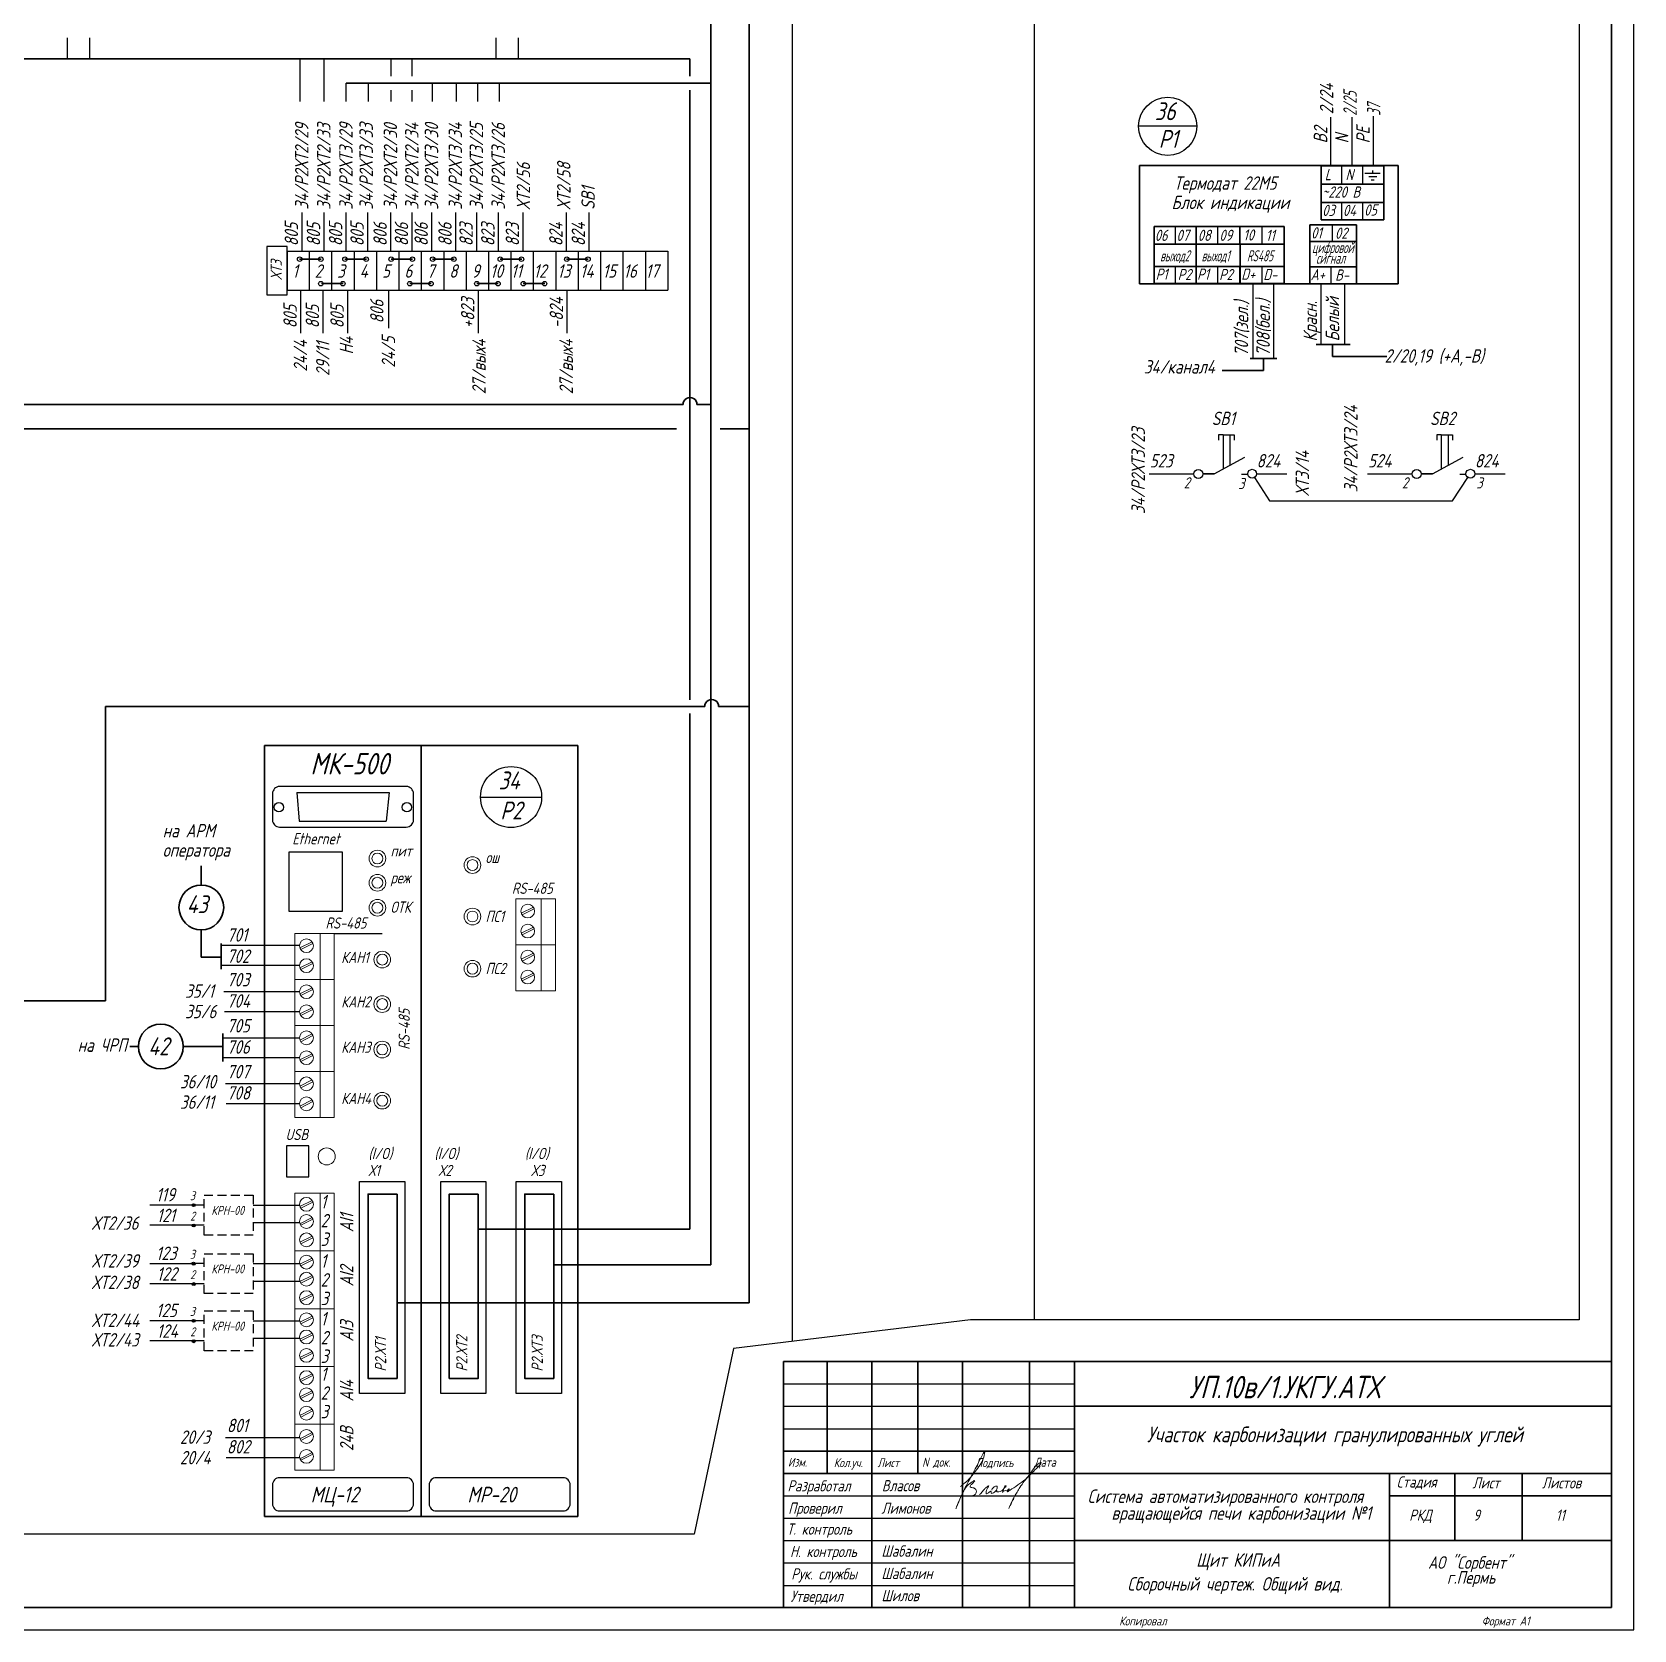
# Model space of a CAD drawing. Header units: millimetres. Extents: x 2301 to 3142, y 6 to 600.
# Drawn here: x 2784 to 3141.8, y 6 to 363 of the extents above; entities that cross this region are included whole.
import ezdxf

# ---------------------------------------------------------------- set-up
doc = ezdxf.new("R2010")
doc.units = ezdxf.units.MM
doc.linetypes.add('HIDDEN', pattern=[0.375, 0.25, -0.125])
doc.layers.add('MAIN', color=7, linetype='Continuous', lineweight=50)
doc.layers.add('Текст', color=7, linetype='Continuous', lineweight=50)
for name, color, linetype in [('TEXT', 250, 'Continuous'), ('АСУТП', 7, 'Continuous'), ('проводка', 184, 'Continuous')]:
    doc.layers.add(name, color=color, linetype=linetype)
doc.styles.add('GOST тип А', font='GOST_A.TTF', dxfattribs={"oblique": 15})
doc.styles.add('ROMANC', font='GOST_A.TTF', dxfattribs={"oblique": 15, "height": 3})
doc.styles.get("Standard").update_dxf_attribs({"font": 'GOST_A.TTF', "width": 0.8, "oblique": 15, "height": 3})

# ---------------------------------------------------------------- blocks, each defined once
blk = doc.blocks.new('Власов')
at = {"layer": 'проводка', "lineweight": 18}
for points in [[(-0.58, 2.47), (1.27, 4.07), (2.73, 5.82), (3.82, 7.33), (4.64, 9.02), (4.84, 10.28), (4.04, 8.93), (3.16, 7.2), (1.39, 3.86), (0.52, 2.26), (-1.55, -2.37), (-0.72, -0.35), (0.34, 1.8), (1.73, 3.31), (2.62, 3.78), (2.31, 3.3), (1.91, 2.96), (1.61, 2.44), (2.21, 2.21), (2.85, 1.83), (2.99, 1.4), (2.77, 0.75), (2.36, 0.49), (2.18, 0.43), (2.07, 0.4), (1.98, 0.4)], [(3.73, 0.66), (4.37, 1.39), (4.91, 2.01), (5.22, 2.29), (5.78, 2.66), (5.59, 2.28), (5.16, 1.05), (5.19, 0.9), (5.7, 1.1), (6.25, 1.38), (6.27, 1.2), (6.3, 1.02), (7.02, 1.21), (7.63, 2.13), (7.63, 2.52), (6.76, 2.22), (6.42, 1.7)]]:
    blk.add_spline(points, degree=3, dxfattribs=at)
for points, knots in [([(9.73, 1.6), (9.73, 1.6), (10.28, 1.61), (10.33, 1.73), (10.3, 1.95), (10.1, 1.88), (9.94, 1.44), (9.82, 1.2), (10.65, 1.75), (14.06, 4.01), (14.83, 4.98), (18.2, 8.2), (16.58, 7.61), (15.42, 5.89), (12.84, 2.54), (12.14, 1.35), (11.17, -0.37), (10.2, -2.51), (10.72, -1.41), (10.96, -1), (11.17, -0.6), (11.31, -0.38), (11.4, -0.29)], [5.202172, 5.202172, 5.202172, 5.202172, 5.207482, 5.981017, 6.074049, 6.477149, 7.534813, 8.416864, 10.873297, 16.080912, 19.105162, 21.731982, 23.469351, 25.755203, 29.311429, 34.513333, 38.416271, 38.862024, 39.053994, 43.961574, 49.897464, 51.239132, 51.239132, 51.239132, 51.239132]), ([(7.53, 1.66), (7.5, 1.54), (7.54, 1.28), (8.01, 1.24), (8.83, 1.57), (9.1, 2.08), (9.9, 2.69), (9.43, 2.64), (9.3, 2.52), (9.14, 2.21), (9.04, 1.25), (8.71, 1.13), (8.92, 1.39), (9.3, 1.54), (9.6, 1.6)], [0, 0, 0, 0, 0.614094, 1.118723, 1.807789, 3.045572, 4.744461, 5.191863, 5.576495, 6.389957, 8.441618, 9.345517, 10.182193, 10.758393, 10.758393, 10.758393, 10.758393])]:
    blk.add_open_spline(points, degree=3, knots=knots, dxfattribs=at)

msp = doc.modelspace()

# ---------------------------------------------------------------- hatches: boundary and pattern name
h = msp.add_hatch(color=7)
edge = h.paths.add_edge_path()
edge.add_arc((2820.07, 100.88), 0.327, 0, 360)
h = msp.add_hatch(color=7)
edge = h.paths.add_edge_path()
edge.add_arc((2820.12, 96.33), 0.327, 0, 360)
h = msp.add_hatch(color=7)
edge = h.paths.add_edge_path()
edge.add_arc((2820.07, 87.8), 0.327, 0, 360)
h = msp.add_hatch(color=7)
edge = h.paths.add_edge_path()
edge.add_arc((2820.12, 83.25), 0.327, 0, 360)
h = msp.add_hatch(color=7)
edge = h.paths.add_edge_path()
edge.add_arc((2820.07, 75.04), 0.327, 0, 360)
h = msp.add_hatch(color=7)
edge = h.paths.add_edge_path()
edge.add_arc((2820.12, 70.48), 0.327, 0, 360)

# ---------------------------------------------------------------- linework, layer by layer
at = {"color": 7}
for p, q in [((3141.84, 5.97), (3141.84, 599.97)), ((2843.86, 347.45), (2843.86, 357)), ((2849.27, 347.45), (2849.27, 357)), ((2864.25, 353.08), (2864.25, 357)), ((2868.93, 353.08), (2868.93, 357)), ((2854.13, 347.45), (2854.13, 351.51)), ((2859.18, 347.45), (2859.18, 351.51)), ((2873.44, 347.45), (2873.44, 351.51)), ((2878.84, 347.45), (2878.84, 351.51)), ((2883.55, 347.45), (2883.55, 351.51)), ((2888.42, 347.45), (2888.42, 351.51)), ((2864.25, 347.45), (2864.25, 349.99)), ((2868.93, 347.45), (2868.93, 349.99)), ((3074.16, 333.22), (3074.16, 343.92)), ((3078.91, 333.22), (3078.91, 343.92)), ((3083.66, 333.22), (3083.66, 344.17)), ((3085.97, 329.12), (3085.97, 333.07)), ((3083.48, 331.33), (3083.48, 332.04)), ((2844.31, 314.04), (2844.31, 322.61)), ((2849.26, 314.04), (2849.26, 322.61)), ((2854.19, 314.04), (2854.19, 322.61)), ((2859, 314.04), (2859, 322.61)), ((2864.15, 314.04), (2864.15, 322.61)), ((2868.91, 314.04), (2868.91, 322.61)), ((2873.31, 314.04), (2873.31, 322.61)), ((2878.64, 314.04), (2878.64, 322.61)), ((2883.35, 314.04), (2883.35, 322.61)), ((2888.21, 314.04), (2888.21, 322.61)), ((2893.68, 314.04), (2893.68, 322.61)), ((2903.41, 314.04), (2903.41, 322.61)), ((2908.42, 314.04), (2908.42, 322.61)), ((3085.97, 321.13), (3085.97, 324.85)), ((3053.84, 315.56), (3053.84, 319.51)), ((3063.69, 315.56), (3063.69, 319.51)), ((2836.44, 315.04), (2836.44, 304.29)), ((2840.95, 315.04), (2836.44, 315.04)), ((2840.95, 304.29), (2840.95, 315.04)), ((2836.44, 314.04), (2836.44, 305.29)), ((2836.44, 314.04), (2836.44, 305.29)), ((2836.44, 314.04), (2836.44, 305.29)), ((2836.44, 314.04), (2836.44, 305.29)), ((2836.44, 314.04), (2836.44, 305.29)), ((2836.44, 314.04), (2836.44, 305.29)), ((2836.44, 314.04), (2836.44, 305.29)), ((2836.44, 314.04), (2836.44, 305.29)), ((2840.9, 314.04), (2840.9, 305.29)), ((2840.9, 314.04), (2926.01, 314.04)), ((2840.95, 314.04), (2840.95, 305.29)), ((2840.95, 314.04), (2840.95, 305.29)), ((2845.91, 314.04), (2845.91, 305.29)), ((2850.91, 314.04), (2850.91, 305.29)), ((2855.92, 314.04), (2855.92, 305.29)), ((2860.93, 314.04), (2860.93, 305.29)), ((2865.93, 314.04), (2865.93, 305.29)), ((2870.94, 314.04), (2870.94, 305.29)), ((2875.95, 314.04), (2875.95, 305.29)), ((2880.95, 314.04), (2880.95, 305.29)), ((2885.96, 314.04), (2885.96, 305.29)), ((2890.97, 314.04), (2890.97, 305.29)), ((2895.97, 314.04), (2895.97, 305.29)), ((2900.98, 314.04), (2900.98, 305.29)), ((2905.99, 314.04), (2905.99, 305.29)), ((2910.99, 314.04), (2910.99, 305.29)), ((2916, 314.04), (2916, 305.29)), ((2921.01, 314.04), (2921.01, 305.29)), ((2926.01, 314.04), (2926.01, 305.29)), ((2926.01, 314.04), (2926.01, 305.29)), ((3053.82, 306.79), (3053.82, 310.62)), ((3063.69, 306.79), (3063.69, 310.62)), ((2836.44, 304.29), (2840.95, 304.29)), ((2840.9, 305.29), (2926.01, 305.29)), ((2844.04, 295.68), (2844.04, 305.29)), ((2849.02, 295.68), (2849.02, 305.29)), ((2854.52, 295.68), (2854.52, 305.29)), ((2863.68, 296.79), (2863.68, 305.29)), ((2883.7, 295.68), (2883.7, 305.29)), ((2903.52, 295.68), (2903.52, 305.29)), ((3056.71, 306.74), (3056.71, 290.03)), ((3061.32, 306.74), (3061.32, 290.03)), ((3071.91, 306.74), (3071.91, 293.12)), ((3077.16, 306.74), (3077.16, 293.12)), ((3045.53, 264.23), (3048.04, 264.23)), ((3045.53, 264.23), (3048.04, 264.23)), ((3054.18, 264.2), (3055.55, 264.2)), ((3054.18, 264.2), (3055.55, 264.2)), ((3094.29, 264.23), (3096.81, 264.23)), ((3094.29, 264.23), (3096.81, 264.23)), ((3102.94, 264.2), (3104.31, 264.2)), ((3102.94, 264.2), (3104.31, 264.2)), ((2843.15, 193.1), (2863.69, 193.1)), ((2843.15, 193.1), (2843.63, 186.69)), ((2863.75, 193.1), (2863.09, 186.69)), ((2863.69, 193.1), (2863.75, 193.1)), ((2843.63, 186.69), (2863.09, 186.69)), ((2841.43, 179.81), (2853.27, 179.81)), ((2841.43, 166.5), (2841.43, 179.81)), ((2853.27, 179.81), (2853.27, 166.5)), ((2853.27, 166.5), (2841.43, 166.5)), ((2851.47, 161.58), (2862.18, 161.58)), ((2843.79, 158.87), (2826.24, 158.87)), ((2826.24, 158.51), (2826.24, 158.51)), ((2843.79, 154.42), (2826.24, 154.42)), ((2843.76, 148.51), (2826.83, 148.51)), ((2843.76, 144.06), (2826.98, 144.06)), ((2843.76, 138.22), (2826.59, 138.22)), ((2843.76, 133.76), (2826.59, 133.76)), ((2843.76, 127.97), (2827.18, 127.97)), ((2843.76, 123.52), (2827.33, 123.52)), ((2840.82, 114.13), (2840.82, 107.21)), ((2845.83, 114.13), (2840.82, 114.13)), ((2845.83, 107.21), (2845.83, 114.13)), ((2840.82, 107.21), (2845.83, 107.21)), ((2820.07, 100.88), (2810.32, 100.88)), ((2822.36, 100.89), (2819.48, 100.89)), ((2833.42, 100.89), (2843.82, 100.89)), ((2833.42, 97), (2843.8, 97)), ((2820.09, 96.38), (2810.34, 96.38)), ((2822.41, 96.38), (2820.09, 96.38)), ((2820.07, 87.8), (2810.32, 87.8)), ((2822.36, 87.81), (2819.48, 87.81)), ((2833.42, 87.81), (2843.82, 87.81)), ((2820.09, 83.3), (2810.34, 83.3)), ((2822.41, 83.3), (2820.09, 83.3)), ((2833.42, 83.92), (2843.8, 83.92)), ((2993.65, 75.28, -248.96), (2940.72, 68.82)), ((3129.61, 75.28, -248.96), (2993.65, 75.28, -248.96)), ((2820.07, 75.04), (2810.32, 75.04)), ((2822.36, 75.04), (2819.48, 75.04)), ((2833.42, 75.04), (2843.82, 75.04)), ((2820.09, 70.53), (2810.34, 70.53)), ((2822.41, 70.53), (2820.09, 70.53)), ((2833.42, 71.15), (2843.8, 71.15)), ((2940.72, 68.82), (2931.87, 27.35)), ((2843.76, 48.91), (2827.18, 48.91)), ((2843.76, 44.45), (2827.33, 44.45)), ((2300.84, 5.97), (3141.84, 5.97))]:
    msp.add_line(p, q, dxfattribs=at)
at = {"color": 7, "lineweight": 30}
for p, q in [((3136.84, 594.97), (3136.84, 10.97)), ((2944.2, 452.21), (2944.2, 152.6)), ((2935.64, 445.5), (2935.64, 87.51)), ((2725.91, 357), (2930.94, 357)), ((2930.94, 357), (2930.94, 353.08)), ((2935.64, 351.51), (2854.13, 351.51)), ((2930.94, 349.99), (2930.94, 213.79)), ((3071.97, 329.01), (3071.97, 333.07)), ((3071.99, 333.07), (3085.97, 333.07)), ((3085.97, 329.01), (3085.97, 333.07)), ((3071.97, 329.01), (3085.97, 329.01)), ((3071.97, 321.03), (3071.97, 329.01)), ((3085.97, 321.03), (3085.97, 329.01)), ((3071.99, 324.85), (3085.97, 324.85)), ((3034.64, 319.51), (3063.71, 319.51)), ((3034.64, 315.56), (3034.64, 319.51)), ((3044.04, 315.56), (3044.04, 319.51)), ((3053.82, 315.56), (3053.82, 319.51)), ((3063.71, 315.56), (3063.71, 319.51)), ((3069.42, 316.17), (3069.42, 319.89)), ((3069.43, 319.89), (3079.83, 319.89)), ((3071.97, 321.03), (3085.97, 321.03)), ((3079.83, 316.17), (3079.83, 319.89)), ((3034.64, 315.56), (3063.71, 315.56)), ((3034.64, 306.79), (3034.64, 315.56)), ((3044.04, 306.79), (3044.04, 315.56)), ((3053.84, 306.79), (3053.84, 315.56)), ((3063.71, 306.79), (3063.71, 315.56)), ((3069.42, 306.69), (3069.42, 316.17)), ((3069.43, 316.17), (3079.83, 316.17)), ((3079.83, 306.69), (3079.83, 316.17)), ((2843.74, 312.21, 124.48), (2848.56, 312.21, 124.48)), ((2853.87, 312.21, 124.48), (2858.68, 312.21, 124.48)), ((2864.19, 312.21, 124.48), (2869, 312.21, 124.48)), ((2873.46, 312.21, 124.48), (2878.28, 312.21, 124.48)), ((2888.55, 312.21, 124.48), (2893.37, 312.21, 124.48)), ((2903.42, 312.21, 124.48), (2908.24, 312.21, 124.48)), ((3034.64, 310.62), (3063.71, 310.62)), ((3069.43, 310.53), (3079.83, 310.53)), ((2848.65, 306.75, 124.48), (2853.47, 306.75, 124.48)), ((2868.35, 306.75, 124.48), (2873.17, 306.75, 124.48)), ((2883.32, 306.75, 124.48), (2888.14, 306.75, 124.48)), ((2893.72, 306.75, 124.48), (2898.54, 306.75, 124.48)), ((3034.64, 306.79), (3063.71, 306.79)), ((3069.43, 306.69), (3079.83, 306.69)), ((3056.09, 290.03), (3062.09, 290.03)), ((3059.09, 290.03), (3059.09, 287.36)), ((3070.85, 293.12), (3078.48, 293.12)), ((3074.49, 293.12), (3074.49, 290.46)), ((3086.67, 290.46), (3074.49, 290.46)), ((3059.09, 287.36), (3049.88, 287.36)), ((2463.47, 279.72), (2929.43, 279.72)), ((2932.52, 279.72), (2935.64, 279.72)), ((2657.99, 274.31), (2927.94, 274.31)), ((2937.68, 274.31), (2944.2, 274.31)), ((2800.38, 146.56), (2800.38, 212.26)), ((2800.38, 212.26), (2934.28, 212.26)), ((2937.37, 212.26), (2944.2, 212.26)), ((2930.94, 210.7), (2930.94, 95.53)), ((2835.95, 203.58), (2870.95, 203.58)), ((2835.95, 31.33), (2835.95, 203.58)), ((2870.95, 31.33), (2870.95, 203.58)), ((2870.95, 203.58), (2870.95, 31.33)), ((2870.95, 203.58), (2870.95, 31.33)), ((2870.95, 31.33), (2870.95, 203.58)), ((2870.95, 203.58), (2905.95, 203.58)), ((2870.95, 31.33), (2870.95, 203.58)), ((2905.95, 31.33), (2905.95, 203.58)), ((2905.95, 203.58), (2905.95, 31.33)), ((2905.95, 203.58), (2905.95, 31.33)), ((2905.95, 31.33), (2905.95, 203.58)), ((2821.8, 172.42), (2821.8, 176.67)), ((2821.8, 156.27), (2821.8, 162.33)), ((2826.24, 159.31), (2826.24, 153.7)), ((2826.24, 158.51), (2826.24, 159.18)), ((2826.24, 158.51), (2826.24, 153.63)), ((2826.24, 156.27), (2821.8, 156.27)), ((2944.2, 152.6), (2944.2, 79.09)), ((2725.71, 146.56), (2800.38, 146.56)), ((2826.59, 136.32), (2817.75, 136.32)), ((2826.59, 138.56), (2826.59, 139.23)), ((2826.59, 138.56), (2826.59, 132.95)), ((2930.94, 95.53), (2883.68, 95.53)), ((2935.64, 87.51), (2900.55, 87.51)), ((2944.2, 79.09), (2865.55, 79.09)), ((2870.95, 31.33), (2835.95, 31.33)), ((2905.95, 31.33), (2870.95, 31.33)), ((3136.84, 10.97), (2320.84, 10.97))]:
    msp.add_line(p, q, dxfattribs=at)
at = {"color": 250}
for p, q in [((2791.82, 361.65), (2791.82, 357)), ((2796.79, 361.65), (2796.79, 357)), ((2887.61, 361.65), (2887.61, 357)), ((2892.58, 361.65), (2892.58, 357)), ((3057.09, 263.43), (3060.4, 258.22)), ((3101.34, 258.22), (3104.76, 263.43)), ((3060.4, 258.22), (3101.34, 258.22))]:
    msp.add_line(p, q, dxfattribs=at)
at = {"color": 7, "linetype": 'Continuous'}
for p, q in [((3044.09, 341.9), (3031.09, 341.9)), ((3085.16, 331.33), (3081.73, 331.33)), ((3084.42, 330.62), (3082.65, 330.62)), ((3083.82, 329.9), (3083.13, 329.9)), ((3048.04, 264.23), (3054.93, 268.01)), ((3048.04, 264.23), (3054.93, 268.01)), ((3096.81, 264.23), (3103.7, 268.01)), ((3096.81, 264.23), (3103.7, 268.01)), ((2884.19, 192.05), (2897.84, 192.05))]:
    msp.add_line(p, q, dxfattribs=at)
at = {"color": 7, "linetype": 'Continuous', "lineweight": 30}
for p, q in [((3031.41, 306.74), (3031.41, 333.15)), ((3031.41, 333.15), (3089.14, 333.15)), ((3089.14, 333.15), (3089.14, 306.74)), ((3089.14, 306.74), (3031.41, 306.74))]:
    msp.add_line(p, q, dxfattribs=at)
at = {"color": 7, "lineweight": -3}
for p, q in [((3076.61, 329.01), (3076.61, 333.07)), ((3081.24, 329.01), (3081.24, 333.07)), ((3076.61, 321.03), (3076.61, 324.85)), ((3081.24, 321.03), (3081.24, 324.85)), ((3039.42, 315.56), (3039.42, 319.51)), ((3048.92, 315.56), (3048.92, 319.51)), ((3058.79, 315.56), (3058.79, 319.51)), ((3074.49, 316.17), (3074.49, 319.89)), ((3039.42, 306.79), (3039.42, 310.62)), ((3048.92, 306.79), (3048.92, 310.62)), ((3058.79, 306.79), (3058.79, 310.62)), ((3074.2, 306.69), (3074.2, 310.53))]:
    msp.add_line(p, q, dxfattribs=at)
at = {"color": 7, "linetype": 'Continuous', "lineweight": -3}
for p, q in [((3033.57, 264.23), (3043.57, 264.23)), ((3082.33, 264.23), (3092.33, 264.23))]:
    msp.add_line(p, q, dxfattribs=at)
at = {"color": 7, "linetype": 'Continuous', "lineweight": 0}
for p, q in [((2897.75, 169.32), (2897.75, 159.03)), ((2893.27, 166.08), (2896, 167.44)), ((2893.46, 165.71), (2896.19, 167.07)), ((2848.32, 161.58), (2848.32, 151.29)), ((2893.27, 161.63), (2896, 162.99)), ((2893.46, 161.26), (2896.19, 162.61)), ((2843.84, 158.34), (2846.56, 159.7)), ((2844.02, 157.97), (2846.75, 159.33)), ((2897.75, 159.03), (2897.75, 148.74)), ((2843.84, 153.89), (2846.56, 155.25)), ((2844.02, 153.52), (2846.75, 154.87)), ((2893.27, 155.8), (2896, 157.15)), ((2893.46, 155.42), (2896.19, 156.78)), ((2848.32, 151.29), (2848.32, 141)), ((2893.27, 151.34), (2896, 152.7)), ((2893.46, 150.97), (2896.19, 152.33)), ((2843.84, 148.06), (2846.56, 149.41)), ((2844.02, 147.68), (2846.75, 149.04)), ((2843.84, 143.6), (2846.56, 144.96)), ((2844.02, 143.23), (2846.75, 144.59)), ((2848.32, 141), (2848.32, 130.72)), ((2843.84, 137.77), (2846.56, 139.13)), ((2844.02, 137.39), (2846.75, 138.75)), ((2843.84, 133.31), (2846.56, 134.67)), ((2844.02, 132.94), (2846.75, 134.3)), ((2843.84, 127.48), (2846.56, 128.84)), ((2848.32, 130.72), (2848.32, 120.43)), ((2844.02, 127.11), (2846.75, 128.46)), ((2843.84, 123.02), (2846.56, 124.38)), ((2844.02, 122.65), (2846.75, 124.01)), ((2843.84, 100.57), (2846.56, 101.93)), ((2844.02, 100.19), (2846.75, 101.55)), ((2848.32, 103.56), (2848.32, 90.65)), ((2843.84, 96.74), (2846.56, 98.1)), ((2844.02, 96.37), (2846.75, 97.73)), ((2843.84, 92.63), (2846.56, 93.98)), ((2844.02, 92.25), (2846.75, 93.61)), ((2848.32, 90.65), (2848.32, 77.75)), ((2843.84, 87.66), (2846.56, 89.02)), ((2844.02, 87.29), (2846.75, 88.65)), ((2843.84, 83.83), (2846.56, 85.19)), ((2844.02, 83.46), (2846.75, 84.82)), ((2843.84, 79.72), (2846.56, 81.08)), ((2844.02, 79.35), (2846.75, 80.7)), ((2843.84, 74.76), (2846.56, 76.11)), ((2844.02, 74.38), (2846.75, 75.74)), ((2848.32, 77.75), (2848.32, 64.84)), ((2843.84, 70.93), (2846.56, 72.29)), ((2844.02, 70.56), (2846.75, 71.91)), ((2843.84, 66.81), (2846.56, 68.17)), ((2844.02, 66.44), (2846.75, 67.8)), ((2848.32, 64.84), (2848.32, 51.94)), ((2843.84, 61.85), (2846.56, 63.21)), ((2844.02, 61.48), (2846.75, 62.83)), ((2843.84, 58.02), (2846.56, 59.38)), ((2844.02, 57.65), (2846.75, 59.01)), ((2843.84, 53.91), (2846.56, 55.27)), ((2844.02, 53.53), (2846.75, 54.89)), ((2848.32, 51.94), (2848.32, 41.65)), ((2843.84, 48.7), (2846.56, 50.06)), ((2844.02, 48.33), (2846.75, 49.68)), ((2843.84, 44.24), (2846.56, 45.6)), ((2844.02, 43.87), (2846.75, 45.23))]:
    msp.add_line(p, q, dxfattribs=at)
at = {"color": 250, "lineweight": 30}
msp.add_line((2807.75, 136.32), (2805.8, 136.32), dxfattribs=at)
at = {"color": 0, "linetype": 'ByBlock', "lineweight": 30}
for p, q in [((2951.84, 65.94), (2951.84, 10.99)), ((3087.22, 10.99), (3087.22, 40.94)), ((3101.84, 25.94), (3101.84, 40.94)), ((3116.84, 25.94), (3116.84, 40.94)), ((3087.22, 35.94), (3136.84, 35.94))]:
    msp.add_line(p, q, dxfattribs=at)
at = {"color": 0, "linetype": 'Continuous', "lineweight": 30}
for p, q in [((2951.84, 65.94), (3136.84, 65.94)), ((2961.59, 65.94), (2961.59, 40.94)), ((2971.59, 65.94), (2971.59, 10.94)), ((2981.84, 65.94), (2981.84, 40.94)), ((2991.84, 65.94), (2991.84, 10.94)), ((3006.84, 65.94), (3006.84, 10.94)), ((3016.84, 65.94), (3016.84, 10.94)), ((3016.84, 55.94), (3136.84, 55.94)), ((2951.84, 45.94), (3016.84, 45.94)), ((2951.84, 40.94), (3136.84, 40.94)), ((3016.84, 25.94), (3136.84, 25.94))]:
    msp.add_line(p, q, dxfattribs=at)
at = {"color": 0, "linetype": 'Continuous'}
for p, q in [((2951.84, 60.94), (3016.84, 60.94)), ((2951.84, 55.94), (3016.84, 55.94)), ((2951.84, 50.94), (3016.84, 50.94)), ((2951.84, 35.94), (3016.84, 35.94)), ((2951.84, 30.94), (3016.84, 30.94)), ((2951.84, 30.94), (3016.84, 30.94)), ((2951.84, 25.94), (3016.84, 25.94)), ((2951.84, 20.94), (3016.84, 20.94)), ((2951.84, 15.94), (3016.84, 15.94))]:
    msp.add_line(p, q, dxfattribs=at)
at = {"color": 7}
for points in [[(2839.3, 185.34), (2867.6, 185.34, 0.414214), (2869.2, 186.94), (2869.2, 192.81, 0.414214), (2867.6, 194.41), (2839.3, 194.41, 0.414214), (2837.7, 192.81), (2837.7, 186.94, 0.414214)], [(2839.3, 32.57), (2867.6, 32.57, 0.414214), (2869.2, 34.17), (2869.2, 38.39, 0.414214), (2867.6, 39.99), (2839.3, 39.99, 0.414214), (2837.7, 38.39), (2837.7, 34.17, 0.414214)], [(2874.3, 32.57), (2902.6, 32.57, 0.414214), (2904.2, 34.17), (2904.2, 38.39, 0.414214), (2902.6, 39.99), (2874.3, 39.99, 0.414214), (2872.7, 38.39), (2872.7, 34.17, 0.414214)]]:
    msp.add_lwpolyline(points, format="xyb", close=True, dxfattribs=at)
at = {"color": 7, "linetype": 'Continuous', "lineweight": 0}
for points in [[(2892.09, 169.32), (2900.91, 169.32), (2900.91, 159.03), (2892.09, 159.03)], [(2842.66, 161.58), (2851.47, 161.58), (2851.47, 151.29), (2842.66, 151.29)], [(2892.09, 159.03), (2900.91, 159.03), (2900.91, 148.74), (2892.09, 148.74)], [(2842.66, 151.29), (2851.47, 151.29), (2851.47, 141), (2842.66, 141)], [(2842.66, 141), (2851.47, 141), (2851.47, 130.72), (2842.66, 130.72)], [(2842.66, 130.72), (2851.47, 130.72), (2851.47, 120.43), (2842.66, 120.43)], [(2842.66, 103.56), (2851.47, 103.56), (2851.47, 90.65), (2842.66, 90.65)], [(2842.66, 90.65), (2851.47, 90.65), (2851.47, 77.75), (2842.66, 77.75)], [(2842.66, 77.75), (2851.47, 77.75), (2851.47, 64.84), (2842.66, 64.84)], [(2842.66, 64.84), (2851.47, 64.84), (2851.47, 51.94), (2842.66, 51.94)], [(2842.66, 51.94), (2851.47, 51.94), (2851.47, 41.65), (2842.66, 41.65)]]:
    msp.add_lwpolyline(points, close=True, dxfattribs=at)
at = {"color": 7}
for points in [[(2857.17, 106.15), (2867.24, 106.15), (2867.24, 58.77), (2857.17, 58.77)], [(2875.31, 106.15), (2885.38, 106.15), (2885.38, 58.77), (2875.31, 58.77)], [(2892.17, 106.15), (2902.24, 106.15), (2902.24, 58.77), (2892.17, 58.77)]]:
    msp.add_lwpolyline(points, close=True, dxfattribs=at)
at = {"color": 7, "linetype": 'HIDDEN', "ltscale": 8}
for points in [[(2822.41, 103.11), (2833.42, 103.11), (2833.42, 94.19), (2822.41, 94.19)], [(2822.41, 90.03), (2833.42, 90.03), (2833.42, 81.11), (2822.41, 81.11)], [(2822.41, 77.27), (2833.42, 77.27), (2833.42, 68.34), (2822.41, 68.34)]]:
    msp.add_lwpolyline(points, close=True, dxfattribs=at)
at = {"color": 7, "lineweight": 30}
for points in [[(2865.55, 103.35), (2859.07, 103.35), (2859.07, 62.17), (2865.55, 62.17)], [(2883.68, 103.35), (2877.2, 103.35), (2877.2, 62.17), (2883.68, 62.17)], [(2900.55, 103.35), (2894.07, 103.35), (2894.07, 62.17), (2900.55, 62.17)]]:
    msp.add_lwpolyline(points, close=True, dxfattribs=at)
at = {"color": 7, "linetype": 'Continuous'}
for centre, radius in [((3037.68, 341.9), 6.5), ((3044.53, 264.23), 1), ((3044.53, 264.23), 1), ((3056.55, 264.27), 1), ((3056.55, 264.27), 1), ((3093.29, 264.23), 1), ((3093.29, 264.23), 1), ((3105.31, 264.27), 1), ((3105.31, 264.27), 1), ((2891.01, 192.05), 6.82)]:
    msp.add_circle(centre, radius, dxfattribs=at)
at = {"color": 7}
for centre, radius in [((2843.77, 312.21, 124.48), 0.497), ((2848.51, 312.21, 124.48), 0.497), ((2853.89, 312.21, 124.48), 0.497), ((2858.64, 312.21, 124.48), 0.497), ((2864.22, 312.21, 124.48), 0.497), ((2868.96, 312.21, 124.48), 0.497), ((2873.49, 312.21, 124.48), 0.497), ((2878.23, 312.21, 124.48), 0.497), ((2888.58, 312.21, 124.48), 0.497), ((2893.32, 312.21, 124.48), 0.497), ((2903.45, 312.21, 124.48), 0.497), ((2908.19, 312.21, 124.48), 0.497), ((2848.51, 306.75, 124.48), 0.497), ((2853.42, 306.75, 124.48), 0.497), ((2868.38, 306.75, 124.48), 0.497), ((2873.12, 306.75, 124.48), 0.497), ((2883.35, 306.75, 124.48), 0.497), ((2888.09, 306.75, 124.48), 0.497), ((2893.75, 306.75, 124.48), 0.497), ((2898.49, 306.75, 124.48), 0.497), ((2839.15, 189.77), 1.05), ((2867.72, 189.77), 1.05), ((2820.07, 100.88), 0.327), ((2820.12, 96.33), 0.327), ((2820.07, 87.8), 0.327), ((2820.12, 83.25), 0.327), ((2820.07, 75.04), 0.327), ((2820.12, 70.48), 0.327)]:
    msp.add_circle(centre, radius, dxfattribs=at)
at = {"color": 7, "linetype": 'Continuous', "lineweight": 0}
for centre, radius in [((2861.15, 178.32), 1.86), ((2861.15, 178.32), 1.22), ((2882.38, 176.86), 1.86), ((2882.38, 176.86), 1.22), ((2861.15, 172.9), 1.86), ((2861.15, 172.9), 1.22), ((2861.15, 167.33), 1.86), ((2861.15, 167.33), 1.22), ((2882.38, 165.36), 1.86), ((2882.38, 165.36), 1.22), ((2894.73, 166.58), 1.54), ((2894.73, 162.12), 1.54), ((2845.29, 158.84), 1.54), ((2862.22, 155.74), 1.86), ((2894.73, 156.29), 1.54), ((2845.29, 154.38), 1.54), ((2862.22, 155.74), 1.22), ((2882.38, 153.71), 1.86), ((2882.38, 153.71), 1.22), ((2894.73, 151.83), 1.54), ((2845.29, 148.55), 1.54), ((2862.22, 145.79), 1.86), ((2862.22, 145.79), 1.22), ((2845.29, 144.09), 1.54), ((2845.29, 138.26), 1.54), ((2862.22, 135.65), 1.86), ((2862.22, 135.65), 1.22), ((2845.29, 133.81), 1.54), ((2845.29, 127.97), 1.54), ((2862.22, 124.22), 1.86), ((2862.22, 124.22), 1.22), ((2845.29, 123.52), 1.54), ((2849.81, 111.77), 1.9), ((2845.29, 101.06), 1.54), ((2845.29, 97.23), 1.54), ((2845.29, 93.12), 1.54), ((2845.29, 88.15), 1.54), ((2845.29, 84.33), 1.54), ((2845.29, 80.21), 1.54), ((2845.29, 75.25), 1.54), ((2845.29, 71.42), 1.54), ((2845.29, 67.31), 1.54), ((2845.29, 62.34), 1.54), ((2845.29, 58.52), 1.54), ((2845.29, 54.4), 1.54), ((2845.29, 49.19), 1.54), ((2845.29, 44.74), 1.54)]:
    msp.add_circle(centre, radius, dxfattribs=at)
at = {"color": 7, "lineweight": 30}
for centre in [(2821.8, 167.38), (2812.75, 136.32)]:
    msp.add_circle(centre, 5, dxfattribs=at)
for centre in [(2930.98, 279.78), (2935.82, 212.32)]:
    msp.add_arc(centre, 1.54, 357.9324, 182.0676, dxfattribs=at)
at = {"layer": 'MAIN', "color": 7, "linetype": 'Continuous', "lineweight": -3}
for p, q in [((3050.05, 273.01), (3049.05, 273.01)), ((3049.05, 273.01), (3049.05, 272.26)), ((3050.05, 273.01), (3049.05, 273.01)), ((3049.05, 273.01), (3049.05, 272.26)), ((3049.05, 272.26), (3049.05, 271.76)), ((3049.05, 272.26), (3049.05, 271.76)), ((3050.05, 273.01), (3050.05, 265.33)), ((3050.05, 273.01), (3052.55, 273.01)), ((3050.05, 273.01), (3050.05, 265.33)), ((3050.05, 273.01), (3052.55, 273.01)), ((3051.55, 273.01), (3051.55, 266.22)), ((3051.55, 273.01), (3051.55, 266.22)), ((3052.55, 273.01), (3052.55, 272.26)), ((3052.55, 273.01), (3052.55, 271.76)), ((3052.55, 273.01), (3052.55, 272.26)), ((3052.55, 273.01), (3052.55, 271.76)), ((3098.81, 273.01), (3097.81, 273.01)), ((3097.81, 273.01), (3097.81, 272.26)), ((3098.81, 273.01), (3097.81, 273.01)), ((3097.81, 273.01), (3097.81, 272.26)), ((3097.81, 272.26), (3097.81, 271.76)), ((3097.81, 272.26), (3097.81, 271.76)), ((3098.81, 273.01), (3098.81, 265.33)), ((3098.81, 273.01), (3101.31, 273.01)), ((3098.81, 273.01), (3098.81, 265.33)), ((3098.81, 273.01), (3101.31, 273.01)), ((3100.31, 273.01), (3100.31, 266.22)), ((3100.31, 273.01), (3100.31, 266.22)), ((3101.31, 273.01), (3101.31, 272.26)), ((3101.31, 273.01), (3101.31, 271.76)), ((3101.31, 273.01), (3101.31, 272.26)), ((3101.31, 273.01), (3101.31, 271.76)), ((3051.55, 266.22), (3051.55, 266.15)), ((3100.31, 266.22), (3100.31, 266.15)), ((3048.04, 264.23), (3045.53, 264.23)), ((3048.04, 264.23), (3045.53, 264.23)), ((3057.55, 264.23), (3057.55, 264.23)), ((3057.55, 264.23), (3064.33, 264.23)), ((3096.81, 264.23), (3094.29, 264.23)), ((3096.81, 264.23), (3094.29, 264.23)), ((3106.31, 264.23), (3106.31, 264.23)), ((3106.31, 264.23), (3113.09, 264.23))]:
    msp.add_line(p, q, dxfattribs=at)
at = {"layer": 'АСУТП', "color": 7}
for p, q in [((2953.84, 70.42, -248.96), (2953.84, 573.7, -248.96)), ((3007.94, 75.28, -248.96), (3007.94, 573.7, -248.96)), ((3129.61, 573.7, -248.96), (3129.61, 75.28, -248.96)), ((2931.87, 27.35, -248.96), (2328.69, 27.35, -248.96))]:
    msp.add_line(p, q, dxfattribs=at)

# ---------------------------------------------------------------- block references
at = {"color": 0, "lineweight": 15}
msp.add_blockref('Власов', (2991.95, 35.54, -10), dxfattribs=at)

# ---------------------------------------------------------------- texts
at = {"color": 7, "oblique": 15}
for s, height, p in [('2/24', 3, (3074.67, 344.61)), ('34/Р2ХТ2/29', 3, (2845.73, 323.27, -124.48)), ('34/Р2ХТ2/33', 3, (2850.67, 323.27, -124.48)), ('34/Р2ХТ3/29', 3, (2855.61, 323.27, -124.48)), ('34/Р2ХТ3/33', 3, (2860.14, 323.27, -124.48)), ('34/Р2ХТ2/30', 3, (2865.56, 323.27, -124.48)), ('34/Р2ХТ2/34', 3, (2870.33, 323.27, -124.48)), ('34/Р2ХТ3/30', 3, (2874.73, 323.27, -124.48)), ('34/Р2ХТ3/34', 3, (2880.05, 323.27, -124.48)), ('34/Р2ХТ3/25', 3, (2884.76, 323.27, -124.48)), ('34/Р2ХТ3/26', 3, (2889.63, 323.27, -124.48)), ('ХТ2/56', 3, (2895.26, 323.27, -124.48)), ('ХТ2/58', 3, (2904.28, 323.27, -124.48)), ('SB1', 3, (2909.71, 323.27, -124.48)), ('805', 3, (2843.42, 315.12, -124.48)), ('805', 3, (2848.36, 315.12, -124.48)), ('805', 3, (2853.3, 315.12, -124.48)), ('805', 3, (2858.1, 315.12, -124.48)), ('806', 3, (2863.25, 315.12, -124.48)), ('806', 3, (2868.02, 315.12, -124.48)), ('806', 3, (2872.42, 315.12, -124.48)), ('806', 3, (2877.74, 315.12, -124.48)), ('823', 3, (2882.45, 315.12, -124.48)), ('823', 3, (2887.31, 315.12, -124.48)), ('823', 3, (2892.79, 315.12, -124.48)), ('824', 3, (2902.51, 315.12, -124.48)), ('824', 3, (2907.53, 315.12, -124.48)), ('ХТ3', 2.5, (2839.8, 307.61)), ('805', 3, (2843.14, 296.77, -124.48)), ('805', 3, (2848.12, 296.77, -124.48)), ('805', 3, (2853.63, 296.77, -124.48)), ('806', 3, (2862.52, 297.88, -124.48)), ('+823', 3, (2882.8, 296.77, -124.48)), ('-824', 3, (2902.63, 296.77, -124.48)), ('24/4', 3, (2845.45, 287.09, -124.48)), ('29/11', 3, (2850.44, 286.13, -124.48)), ('Н4', 3, (2855.72, 290.93, -124.48)), ('24/5', 3, (2865.1, 287.98, -124.48)), ('27/вых4', 3, (2885.34, 282.06, -124.48)), ('27/вых4', 3, (2904.81, 282.06, -124.48)), ('34/Р2ХТ3/24', 3, (3080.09, 260.12, -124.48)), ('34/Р2ХТ3/23', 3, (3032.59, 255.28, -124.48))]:
    msp.add_text(s, height=height, rotation=90, dxfattribs=at).set_placement(p)
at = {"color": 7, "linetype": 'Continuous', "oblique": 15}
for s, height, p in [('36', 4, (3034.81, 343.27)), ('Р1', 4, (3035.67, 337.08)), ('2/20,19 (+А,-В)', 3, (3086.14, 289.1)), ('34/канал4', 3, (3032.36, 286.67)), ('SB1', 3, (3047.52, 275.14)), ('SB2', 3, (3096.28, 275.14)), ('523', 3, (3033.66, 265.68)), ('824', 3, (3057.54, 265.68)), ('524', 3, (3082.42, 265.68)), ('824', 3, (3106.3, 265.68)), ('2', 2.5, (3041.26, 260.99)), ('3', 2.5, (3053.44, 260.85)), ('2 ', 2.5, (3090.02, 260.99)), ('3', 2.5, (3106.63, 260.99)), ('34', 4, (2888.22, 193.76)), ('Р2', 4, (2888.6, 187.05)), ('3', 2, (2819.27, 101.98)), ('КРН-00', 2, (2824.05, 98.7)), ('1', 3, (2848.47, 100.14)), ('2', 2, (2819.32, 97.43)), ('2', 3, (2848.47, 95.93)), ('3', 3, (2848.47, 91.77)), ('3', 2, (2819.27, 88.9)), ('1', 3, (2848.47, 86.9)), ('2', 2, (2819.32, 84.35)), ('КРН-00', 2, (2824.05, 85.62)), ('2', 3, (2848.47, 82.69)), ('3', 3, (2848.47, 78.53)), ('3', 2, (2819.27, 76.13)), ('1', 3, (2848.47, 74)), ('2', 2, (2819.32, 71.58)), ('КРН-00', 2, (2824.05, 72.85)), ('2', 3, (2848.47, 69.79)), ('3', 3, (2848.47, 65.63)), ('1', 3, (2848.47, 61.62)), ('2', 3, (2848.47, 57.41)), ('3', 3, (2848.47, 53.25))]:
    msp.add_text(s, height=height, dxfattribs=at).set_placement(p)
at = {"color": 7, "oblique": 15, "width": 0.8}
for s, p in [('2/25', (3079.92, 344.26)), ('37', (3085.2, 344.26))]:
    msp.add_text(s, height=3, rotation=90, dxfattribs=at).set_placement(p)
at = {"color": 7, "linetype": 'Continuous', "oblique": 15}
for s, p in [('B2', (3073.32, 338.09)), ('N', (3078.07, 338.09)), ('PE', (3082.82, 338.09)), ('ХТ3/14', (3069.27, 259.31))]:
    msp.add_text(s, height=3, rotation=90, dxfattribs=at).set_placement(p)
for s, height, style, p in [('Термодат 22M5', 3, 'GOST тип А', (3039.07, 327.72)), ('L', 2.5, 'ROMANC', (3072.77, 329.86)), ('N', 2.5, 'ROMANC', (3077.4, 329.86)), ('Блок индикации', 3, 'GOST тип А', (3038.54, 323.4)), ('~220 B', 2.5, 'ROMANC', (3072.19, 325.97)), ('03', 2.5, 'ROMANC', (3072.21, 321.87)), ('04', 2.5, 'ROMANC', (3076.84, 321.87)), ('05', 2.5, 'ROMANC', (3081.58, 321.96)), ('06', 2.5, 'ROMANC', (3034.81, 316.3)), ('07', 2.5, 'ROMANC', (3039.64, 316.3)), ('08', 2.5, 'ROMANC', (3044.4, 316.3)), ('09', 2.5, 'ROMANC', (3049.23, 316.3)), ('10', 2.5, 'ROMANC', (3054.56, 316.38)), ('11', 2.5, 'ROMANC', (3059.6, 316.3)), ('01', 2.5, 'ROMANC', (3069.73, 316.85)), ('02', 2.5, 'ROMANC', (3075.06, 316.77)), ('Р1', 2.5, 'ROMANC', (3034.99, 307.61)), ('Р2', 2.5, 'ROMANC', (3039.91, 307.53)), ('Р1', 2.5, 'ROMANC', (3044.25, 307.61)), ('Р2', 2.5, 'ROMANC', (3049.17, 307.53)), ('D+', 2.5, 'ROMANC', (3054.12, 307.61)), ('D-', 2.5, 'ROMANC', (3059.04, 307.53)), ('А+', 2.5, 'ROMANC', (3069.6, 307.52)), ('В-', 2.5, 'ROMANC', (3075.09, 307.43)), ('43', 4, 'ROMANC', (2818.53, 166.1)), ('42', 4, 'ROMANC', (2809.94, 134.37))]:
    msp.add_text(s, height=height, dxfattribs=dict(at, style=style)).set_placement(p)
at = {"color": 7, "linetype": 'Continuous', "style": 'ROMANC', "oblique": 15, "width": 0.75}
for s, p in [('цифровой', (3069.93, 313.58)), ('выход2', (3036, 311.73)), ('выход1', (3045.25, 311.73)), ('RS485', (3055.39, 311.73)), ('сигнал', (3070.84, 311.2))]:
    msp.add_text(s, height=2.5, dxfattribs=at).set_placement(p)
at = {"color": 7, "oblique": 15}
for s, height, p in [('1', 3, (2842.14, 308.07)), ('2', 3, (2847.14, 308.07)), ('3', 3, (2852.15, 308.07)), ('4', 3, (2857.16, 308.07)), ('5', 3, (2862.16, 308.07)), ('6', 3, (2867.17, 308.07)), ('7', 3, (2872.18, 308.07)), ('8', 3, (2877.18, 308.07)), ('9', 3, (2882.19, 308.07)), ('10', 3, (2886.31, 308.07)), ('11', 3, (2890.97, 308.07)), ('12', 3, (2896.03, 308.07)), ('13', 3, (2901.35, 308.07)), ('14', 3, (2906.4, 308.07)), ('15', 3, (2911.46, 308.07)), ('16', 3, (2916.11, 308.07)), ('17', 3, (2921.04, 308.07)), ('Кол.уч.', 2, (2963.09, 42.34)), ('Лист', 2, (2972.85, 42.34)), ('Подпись', 2, (2994.84, 42.34))]:
    msp.add_text(s, height=height, dxfattribs=at).set_placement(p)
at = {"color": 7, "linetype": 'Continuous', "oblique": 15}
for s, style, p in [('707(зел.)', 'ROMANC', (3055.67, 290.51)), ('708(бел.)', 'ROMANC', (3060.51, 290.55)), ('Красн.', 'GOST тип А', (3071.03, 293.81)), ('Белый', 'GOST тип А', (3075.99, 293.85))]:
    msp.add_text(s, height=3, rotation=90, dxfattribs=dict(at, style=style)).set_placement(p)
at = {"color": 7, "linetype": 'Continuous', "lineweight": 0, "style": 'GOST тип А', "oblique": 15}
for s, height, p in [('МК-500', 4.8, (2846.15, 197.1)), ('на АРМ', 3, (2813.18, 183.04)), ('Ethernet', 2.5, (2842.13, 181.5)), ('оператора', 3, (2813.18, 178.72)), ('пит', 2.5, (2864.07, 178.77)), ('ош', 2.5, (2885.3, 177.31)), ('реж', 2.5, (2864.07, 172.77)), ('RS-485', 2.5, (2891.18, 170.42)), ('ОТК', 2.5, (2864.07, 166.21)), ('RS-485', 2.5, (2849.55, 162.66)), ('ПС1', 2.5, (2885.3, 164.15)), ('701', 3, (2827.51, 159.75)), ('702', 3, (2827.51, 155)), ('КАН1', 2.5, (2853.06, 154.99)), ('ПС2', 2.5, (2885.3, 152.5)), ('703', 3, (2827.51, 149.75)), ('35/1', 3, (2818.19, 147.2)), ('704', 3, (2827.51, 145.01)), ('КАН2', 2.5, (2853.06, 145.04)), ('35/6', 3, (2818.19, 142.63)), ('705', 3, (2827.51, 139.46)), ('на ЧРП', 3, (2794.18, 135.13)), ('706', 3, (2827.51, 134.71)), ('КАН3', 2.5, (2853.06, 134.9)), ('36/10', 3, (2817.02, 126.96)), ('707', 3, (2827.51, 129.21)), ('36/11', 3, (2817.02, 122.39)), ('708', 3, (2827.51, 124.46)), ('КАН4', 2.5, (2853.06, 123.47)), ('USB', 2.5, (2840.61, 115.41)), ('(I/O)', 2.5, (2859.13, 111.17)), ('(I/O)', 2.5, (2873.89, 111.17)), ('(I/O)', 2.5, (2894.09, 111.17)), ('Х1', 2.5, (2859.13, 107.38)), ('Х2', 2.5, (2874.78, 107.38)), ('Х3', 2.5, (2895.47, 107.38)), ('119', 3, (2811.69, 101.71)), ('ХТ2/36', 3, (2797.32, 95.37)), ('121', 3, (2811.85, 97.09)), ('ХТ2/39', 3, (2797.32, 86.93)), ('123', 3, (2811.69, 88.63)), ('122', 3, (2811.85, 84.01)), ('ХТ2/38', 3, (2797.32, 82.13)), ('125', 3, (2811.69, 75.86)), ('ХТ2/44', 3, (2797.32, 73.65)), ('ХТ2/43', 3, (2797.32, 69.29)), ('124', 3, (2811.85, 71.24)), ('20/3', 3, (2817.02, 47.55)), ('801', 3, (2827.51, 50.15)), ('802', 3, (2827.51, 45.4)), ('20/4', 3, (2817.02, 42.98)), (' МЦ-12', 3.5, (2844.44, 34.46)), (' МР-20', 3.5, (2879.44, 34.46))]:
    msp.add_text(s, height=height, dxfattribs=at).set_placement(p)
for s, height, p in [('RS-485', 2.5, (2868.38, 135.58)), ('AI1', 3, (2855.78, 94.82)), ('AI2', 3, (2855.78, 82.71)), ('AI3', 3, (2855.78, 70.39)), ('Р2.ХТ1', 2.5, (2863.1, 63.69)), ('Р2.ХТ2', 2.5, (2881.24, 63.69)), ('Р2.ХТ3', 2.5, (2898.1, 63.69)), ('AI4', 3, (2855.78, 57)), ('24В', 3, (2855.78, 45.93))]:
    msp.add_text(s, height=height, rotation=90, dxfattribs=at).set_placement(p)
at = {"linetype": 'Continuous', "oblique": 15}
for s, height, p in [('УП.10в/1.УКГУ.АТХ', 5, (3042.46, 57.74)), ('Участок карбонизации гранулированных углей', 3.5, (3033.03, 47.91)), ('Система автоматизированного контроля', 3, (3019.79, 34.35)), ('вращающейся печи карбонизации №1', 3, (3025.12, 30.58))]:
    msp.add_text(s, height=height, dxfattribs=at).set_placement(p)
at = {"color": 0, "linetype": 'Continuous', "oblique": 15}
for s, height, p in [('Изм.', 2, (2952.84, 42.44)), ('N док.', 2, (2982.84, 42.44)), ('Дата', 2, (3007.84, 42.44)), ('Разработал', 2.5, (2952.75, 36.91)), ('Власов', 2.5, (2973.84, 36.96)), ('Стадия', 2.5, (3088.84, 37.78)), ('Лист', 2.5, (3105.78, 37.59)), ('Листов ', 2.5, (3121.29, 37.59)), ('Проверил', 2.5, (2952.91, 31.94)), ('Лимонов', 2.5, (2973.74, 31.94)), ('Т. контроль', 2.5, (2952.6, 27.25)), ('Н. контроль', 2.5, (2953.32, 22.25)), ('Шабалин', 2.5, (2973.74, 22.35)), ('АО "Сорбент"', 2.8, (3095.84, 19.64)), ('Рук. службы', 2.5, (2953.6, 17.25)), ('Шабалин', 2.5, (2973.74, 17.35)), ('г.Пермь', 2.8, (3100.08, 16.31)), ('Утвердил', 2.5, (2953.4, 12.25)), ('Шилов', 2.5, (2973.74, 12.39))]:
    msp.add_text(s, height=height, dxfattribs=at).set_placement(p)
at = {"color": 7, "style": 'GOST тип А', "oblique": 15}
for s, p in [('Копировал', (3026.84, 6.97)), ('Формат A1', (3107.84, 6.97))]:
    msp.add_text(s, height=2, dxfattribs=at).set_placement(p)
at = {"layer": 'TEXT', "color": 7, "linetype": 'Continuous', "lineweight": -3, "oblique": 15}
for s, p in [('Щит КИПиА', (3044.05, 20.1)), ('Сборочный чертеж. Общий вид.', (3028.67, 14.77))]:
    msp.add_text(s, height=3, dxfattribs=at).set_placement(p)
at = {"layer": 'Текст', "lineweight": -3, "oblique": 15}
for s, p in [('РКД', (3091.64, 30.37, 10)), ('9', (3105.94, 30.37, 10)), ('11', (3124.39, 30.37, 10))]:
    msp.add_text(s, height=2.5, dxfattribs=at).set_placement(p)

doc.saveas('drawing.dxf')
